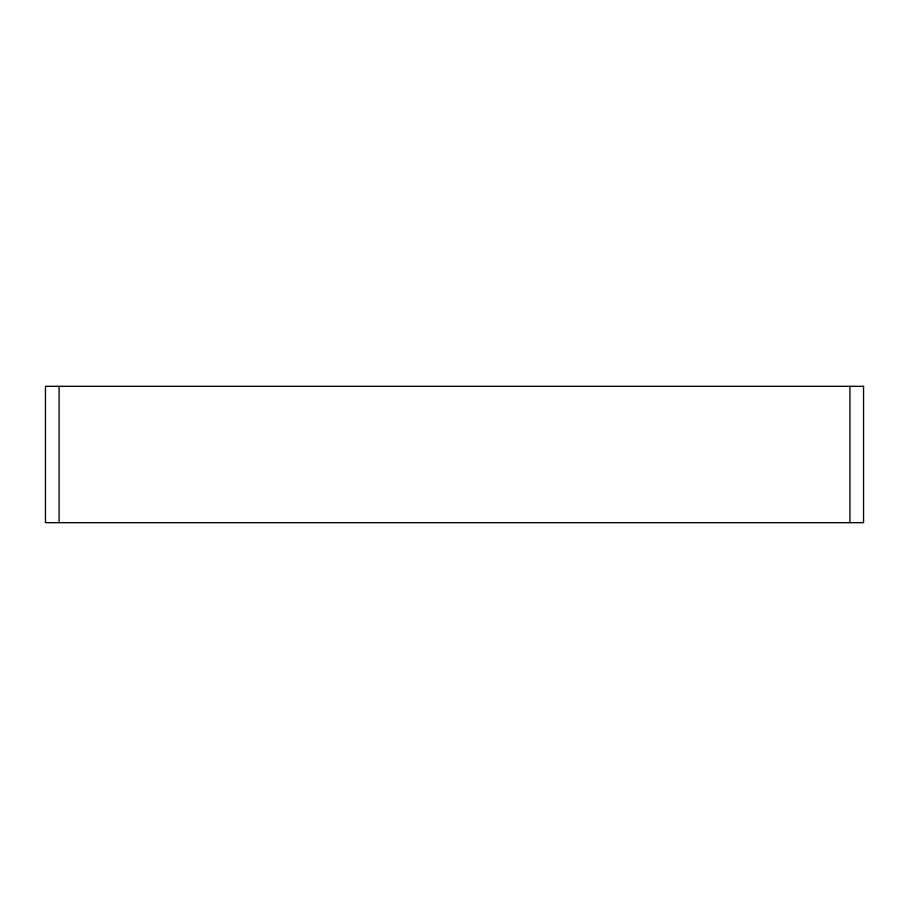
<?xml version="1.0" encoding="UTF-8"?>
<svg xmlns="http://www.w3.org/2000/svg" width="909" height="909" viewBox="0 0 909 909"><rect width="100%" height="100%" fill="white"/><g stroke="black" fill="none" stroke-linecap="round" stroke-linejoin="round"><path stroke-width="1.36" d="M849.915 386.325L849.915 522.675M59.085 386.325L59.085 522.675M863.55 386.325L45.45 386.325L45.45 522.675L863.55 522.675L863.55 386.325"/></g></svg>
